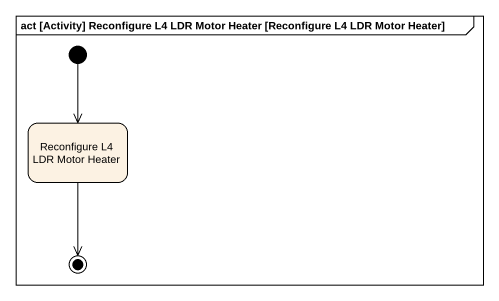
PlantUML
@startuml
mainframe act [Activity] Reconfigure L4 LDR Motor Heater [Reconfigure L4 LDR Motor Heater]
hide empty description
state "Reconfigure L4 LDR Motor Heater" as Reconfigure_L4_LDR_Motor
[*] --> Reconfigure_L4_LDR_Motor
Reconfigure_L4_LDR_Motor --> [*]
@enduml
